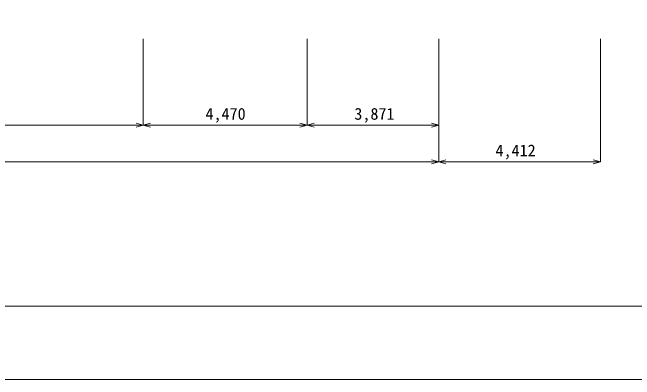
# Model space of a CAD drawing. Units: millimetres, scale not verified. Extents: x -51044 to 51056, y -29700 to 29700.
# Drawn here: x 16981 to 33959, y -29700 to -19674 of the extents above; entities that cross this region are included whole.
import ezdxf
from ezdxf.enums import TextEntityAlignment as Align

# ---------------------------------------------------------------- set-up
doc = ezdxf.new("R2010")
doc.units = ezdxf.units.MM
doc.header["$LTSCALE"] = 100
doc.layers.add('0-2_sunpou', color=7, linetype='Continuous', lineweight=18)
doc.layers.add('0-4_frame', color=7, linetype='Continuous', lineweight=18)
doc.styles.add('ＭＳ ゴシック', font='')
doc.styles.get('ＭＳ ゴシック').set_extended_font_data('MS Gothic')

msp = doc.modelspace()

# ---------------------------------------------------------------- linework, layer by layer
at = {"layer": '0-2_sunpou'}
for p, q in [((20551.9, -20395.8), (20551.9, -22754.1)), ((25021.9, -20395.8), (25021.9, -22754.1)), ((28613.6, -20395.8), (28613.6, -23754.1)), ((33025.6, -20395.8), (33025.6, -23754.1)), ((20551.9, -22754.1), (20358.8, -22702.4)), ((20551.9, -22754.1), (20745.1, -22702.4)), ((25021.9, -22754.1), (24828.8, -22702.4)), ((25021.9, -22754.1), (25215.1, -22702.4)), ((28613.6, -22754.1), (28420.5, -22702.4)), ((28613.6, -22754.1), (-39720.4, -22754.1)), ((20551.9, -22754.1), (20358.8, -22805.9)), ((20551.9, -22754.1), (20745.1, -22805.9)), ((25021.9, -22754.1), (24828.8, -22805.9)), ((25021.9, -22754.1), (25215.1, -22805.9)), ((28613.6, -22754.1), (28420.5, -22805.9)), ((33025.6, -23754.1), (-42018.4, -23754.1)), ((28613.6, -23754.1), (28420.5, -23702.4)), ((28613.6, -23754.1), (28420.5, -23805.9)), ((28613.6, -23754.1), (28806.8, -23702.4)), ((28613.6, -23754.1), (28806.8, -23805.9)), ((33025.6, -23754.1), (32832.5, -23702.4)), ((33025.6, -23754.1), (32832.5, -23805.9))]:
    msp.add_line(p, q, dxfattribs=at)
at = {"layer": '0-4_frame'}
for points in [[(-51043.5, -29700), (51056.5, -29700), (51056.5, 29700), (-51043.5, 29700)], [(-49043.5, -27700), (49056.5, -27700), (49056.5, 27700), (-49043.5, 27700)]]:
    msp.add_lwpolyline(points, close=True, dxfattribs=at)

# ---------------------------------------------------------------- texts
at = {"layer": '0-2_sunpou', "style": 'ＭＳ ゴシック'}
for s, p in [('4,470', (22248.9, -22701.1)), ('3,871', (26311.3, -22701.1)), ('4,412', (30163.8, -23701.1))]:
    msp.add_text(s, height=322.6, dxfattribs=at).set_placement(p, align=Align.BOTTOM_LEFT)

doc.saveas('drawing.dxf')
